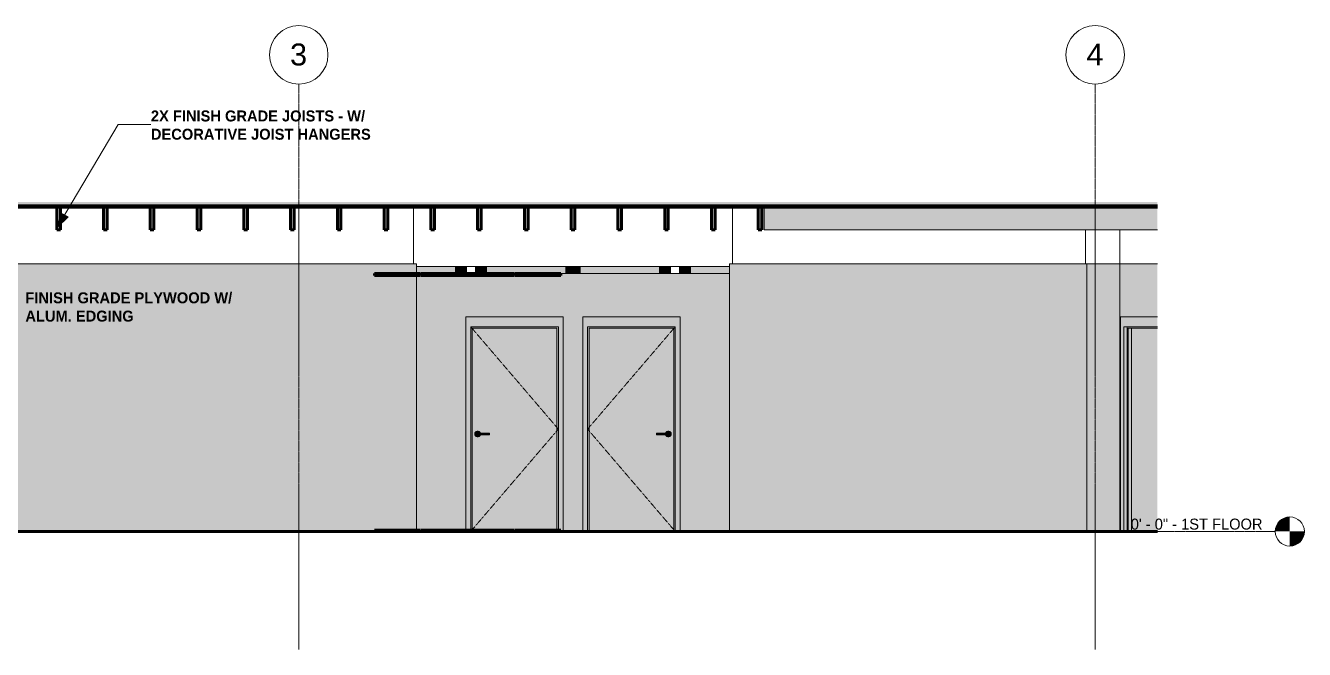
# Model space of a CAD drawing. Header units: inches. Extents: x -3547 to 1672, y -48 to 208.
# Drawn here: x -2939 to -2414, y -48 to 208 of the extents above; entities that cross this region are included whole.
import ezdxf

# ---------------------------------------------------------------- set-up
doc = ezdxf.new("R2010")
doc.units = ezdxf.units.IN
doc.header["$MEASUREMENT"] = 0
for name, pattern in [('Aligning Line 1_8_', [0.25, 0.125, -0.125]), ('Dash 1_16_', [0.125, 0.0625, -0.0625]), ('Grid Line 1_2_', [0.875, 0.5, -0.125, 0.125, -0.125])]:
    doc.linetypes.add(name, pattern=pattern)
for name, color, linetype, lineweight in [('0-1', 7, 'Continuous', 5), ('0-2', 9, 'Continuous', 5), ('0-3', 165, 'Continuous', 5), ('A-CLNG', 13, 'Continuous', 18), ('A-CLNG-2', 13, 'Continuous', 60), ('A-DOOR', 31, 'Continuous', 18), ('A-DOOR-1', 31, 'Dash 1_16_', 9), ('A-DOOR-2', 31, 'Continuous', 9), ('A-DOOR-FRAM', 31, 'Continuous', 9), ('A-DOOR-FRAM-1', 31, 'Continuous', 18), ('A-FLOR', 192, 'Continuous', 18), ('A-FLOR-2', 31, 'Continuous', 18), ('A-FLOR-3', 8, 'Continuous', 5), ('A-FLOR-4', 7, 'Continuous', 18), ('A-FLOR-5', 250, 'Continuous', 60), ('A-FLOR-6', 192, 'Continuous', 60), ('A-FLOR-LEVL', 51, 'Continuous', 9), ('A-FLOR-LEVL-1', 51, 'Grid Line 1_2_', 9), ('A-FLOR-LEVL-2', 151, 'Continuous', 9), ('A-FLOR-LEVL-3', 147, 'Continuous', 9), ('A-FLOR-MCUT-1', 7, 'Continuous', 18), ('A-FLOR-PATT-1', 253, 'Continuous', 9), ('A-WALL-1', 10, 'Continuous', 5), ('A-WALL-2', 50, 'Continuous', 18), ('A-WALL-3', 7, 'Continuous', 18), ('A-WALL-PATT-1', 55, 'Continuous', 9), ('G-ANNO-SYMB', 111, 'Aligning Line 1_8_', 9), ('G-ANNO-SYMB-1', 147, 'Aligning Line 1_8_', 9), ('G-ANNO-TEXT', 231, 'Continuous', 9), ('I-WALL', 2, 'Continuous', 18), ('I-WALL-1', 2, 'Continuous', 5), ('S-BEAM', 12, 'Continuous', 9), ('S-BEAM-1', 12, 'Continuous', 60), ('S-GRID-1', 1, 'Grid Line 1_2_', 9), ('S-GRID-IDEN', 1, 'Continuous', 9), ('S-GRID-IDEN-1', 147, 'Continuous', 9)]:
    doc.layers.add(name, color=color, linetype=linetype, lineweight=lineweight)
doc.styles.add('Arial', font='arial.ttf', dxfattribs={"height": 9})
doc.styles.add('Century Gothic', font='ufonts.com_century-gothic.ttf', dxfattribs={"height": 4.5})
doc.styles.add('Century Gothic_B', font='GOTHICB.TTF', dxfattribs={"height": 4.5})

# ---------------------------------------------------------------- blocks, each defined once
blk = doc.blocks.new('Level - Level Head - Circle-V12-Elevation 7 - c')
at = {"layer": 'A-FLOR-LEVL'}
h = blk.add_hatch(color=256, dxfattribs=at)
edge = h.paths.add_edge_path(flags=0)
edge.add_line((-2420.4, 0), (-2426.4, 0))
edge.add_arc((-2420.4, 0), 6, 90, 180, ccw=False)
edge.add_line((-2420.4, 6), (-2420.4, 0))
h = blk.add_hatch(color=256, dxfattribs=at)
edge = h.paths.add_edge_path(flags=0)
edge.add_line((-2420.4, -6), (-2420.4, 0))
edge.add_line((-2420.4, 0), (-2414.4, 0))
edge.add_arc((-2420.4, 0), 6, 270, 360, ccw=False)
at = {"layer": 'A-FLOR-LEVL-2'}
blk.add_circle((-2420.4, 0), 6, dxfattribs=at)
blk = doc.blocks.new('CTR - 2nd Phase_rvt-1-Elevation 7 - c')
at = {"layer": 'A-FLOR-LEVL-1'}
blk.add_line((-3547.3, 0), (-2426.4, 0), dxfattribs=at)
at = {"layer": '0-2'}
blk.add_blockref('Level - Level Head - Circle-V12-Elevation 7 - c', (0, 0), dxfattribs=at)
at = {"layer": 'A-FLOR-LEVL', "insert": (-2485.7, 5.28), "char_height": 4.5, "width": 64.9935, "attachment_point": 1, "style": 'Century Gothic'}
blk.add_mtext('0\' - 0" - 1ST FLOOR', dxfattribs=at)
blk = doc.blocks.new('Level - Level Head - Circle-V13-Elevation 7 - c')
at = {"layer": 'A-FLOR-LEVL'}
h = blk.add_hatch(color=256, dxfattribs=at)
edge = h.paths.add_edge_path(flags=0)
edge.add_line((-2420.4, 0), (-2426.4, 0))
edge.add_arc((-2420.4, 0), 6, 90, 180, ccw=False)
edge.add_line((-2420.4, 6), (-2420.4, 0))
h = blk.add_hatch(color=256, dxfattribs=at)
edge = h.paths.add_edge_path(flags=0)
edge.add_line((-2420.4, -6), (-2420.4, 0))
edge.add_line((-2420.4, 0), (-2414.4, 0))
edge.add_arc((-2420.4, 0), 6, 270, 360, ccw=False)
at = {"layer": 'A-FLOR-LEVL-3'}
blk.add_circle((-2420.4, 0), 6, dxfattribs=at)
blk = doc.blocks.new('CTR - 1st Phase - Unit Layouts_rvt-1-Elevation 7 - c')
at = {"layer": 'A-WALL-1'}
for points in [[(-3483.97, 106), (-3483.97, 109.87), (-3498.94, 109.87), (-3498.92, 106), (-3490.82, 106)], [(-3254.08, 106), (-3249.33, 106), (-3249.33, 108.75), (-3254.08, 108.75)], [(-3025.92, 106), (-3024.92, 106), (-3024.92, 108.75), (-3044.02, 108.75), (-3044.02, 106), (-3042.27, 106)], [(-2763.23, 105.87), (-2758.48, 105.87), (-2758.48, 108.75), (-2763.23, 108.75)], [(-2750, 105.87), (-2750, 108.75), (-2754.75, 108.75), (-2754.75, 105.87)], [(-2679.62, 105.87), (-2679.45, 105.87), (-2679.45, 108.75), (-2711.72, 108.75), (-2711.72, 105.87), (-2683.64, 105.87)], [(-2679.45, 105.87), (-2674.7, 105.87), (-2674.7, 108.75), (-2679.45, 108.75)], [(-2666.78, 105.87), (-2666.21, 105.87), (-2666.21, 108.75), (-2670.96, 108.75), (-2670.96, 105.87)], [(-2665.6, 105.87), (-2650.52, 105.87), (-2650.52, 108.75), (-2666.21, 108.75), (-2666.21, 105.87)]]:
    blk.add_hatch(color=256, dxfattribs=at).paths.add_polyline_path(points, flags=0)
at = {"layer": 'A-WALL-2'}
for points in [[(-3254.08, 106), (-3254.08, 108.75), (-3268.52, 108.75), (-3268.52, 106), (-3254.93, 106)], [(-3242.89, 106), (-3207.32, 106), (-3207.32, 108.75), (-3249.18, 108.75), (-3249.18, 106), (-3245.12, 106)], [(-2763.85, 105.87), (-2763.23, 105.87), (-2763.23, 108.75), (-2778.92, 108.75), (-2778.92, 105.87)], [(-2717.72, 105.87), (-2717.72, 108.75), (-2750, 108.75), (-2750, 105.87), (-2730.8, 105.87)]]:
    blk.add_hatch(color=256, dxfattribs=at).paths.add_polyline_path(points, flags=0)
at = {"layer": 'A-FLOR-LEVL-1'}
blk.add_line((-3547.3, 0), (-2426.4, 0), dxfattribs=at)
at = {"layer": 'A-WALL-3'}
for p, q in [((-3483.97, 109.87), (-3498.94, 109.87)), ((-3249.33, 108.75), (-3249.33, 106)), ((-3044.02, 108.75), (-3044.02, 106)), ((-2758.48, 108.75), (-2758.48, 105.87)), ((-2754.75, 105.87), (-2754.75, 108.75)), ((-2674.7, 108.75), (-2674.7, 105.87)), ((-2670.96, 105.87), (-2670.96, 108.75))]:
    blk.add_line(p, q, dxfattribs=at)
at = {"layer": '0-3'}
blk.add_blockref('Level - Level Head - Circle-V13-Elevation 7 - c', (0, 0), dxfattribs=at)
at = {"layer": 'A-FLOR-LEVL', "insert": (-2485.7, 5.28), "char_height": 4.5, "width": 64.9935, "attachment_point": 1, "style": 'Century Gothic'}
blk.add_mtext('0\' - 0" - 1ST FLOOR', dxfattribs=at)
blk = doc.blocks.new('CTR  - Topography_rvt-1-Elevation 7 - c')
at = {"layer": 'A-FLOR-LEVL-1'}
blk.add_line((-3547.3, 0), (-2426.4, 0), dxfattribs=at)
at = {"layer": 'G-ANNO-SYMB-1'}
blk.add_line((-2474.75, 0), (-3498.94, 0), dxfattribs=at)
at = {"layer": '0-3'}
blk.add_blockref('Level - Level Head - Circle-V13-Elevation 7 - c', (0, 0), dxfattribs=at)
at = {"layer": 'A-FLOR-LEVL', "insert": (-2485.7, 5.28), "char_height": 4.5, "width": 64.9935, "attachment_point": 1, "style": 'Century Gothic'}
blk.add_mtext('0\' - 0" - 1ST FLOOR', dxfattribs=at)
blk = doc.blocks.new('Grid - Grid Head - Circle-50561-Elevation 7 - c')
at = {"layer": 'S-GRID-IDEN-1'}
for start, end in [(0, 180), (180, 360)]:
    blk.add_arc((-3481.32, 195.54), 12, start, end, dxfattribs=at)
blk = doc.blocks.new('CTR - 1st Phase - Shell_rvt-1-Elevation 7 - c')
at = {"layer": 'A-FLOR-2'}
blk.add_hatch(color=256, dxfattribs=at).paths.add_polyline_path([(-2474.75, 133), (-2474.75, 133.75), (-3498.94, 133.75), (-3498.94, 133), (-2490.13, 133)], flags=0)
at = {"layer": 'A-FLOR-3'}
blk.add_hatch(color=256, dxfattribs=at).paths.add_polyline_path([(-2538.76, 133.75), (-2474.75, 133.75), (-2474.75, 134), (-3498.94, 134), (-3498.94, 133.75), (-2602.77, 133.75)], flags=0)
at = {"layer": 'A-FLOR-PATT-1'}
h = blk.add_hatch(dxfattribs=at)
h.set_pattern_fill('FP_1', color=256, style=0, pattern_type=2)
h.set_pattern_definition([(0, (0, 0), (15.36, 3.84), [0.634, -10.886, 0.634, -10.886, -61.44]), (0, (0, 0), (15.36, 3.84), [-23.04, 0.634, -22.406, 0.634, -10.886, -26.88]), (0, (0, 0), (15.36, 3.84), [-57.6, 0.634, -7.046, 0.634, -18.566]), (120, (5.76, 1.92), (-11.0055376, 11.38215), [0.634, -10.886, 0.634, -10.886, -61.44]), (120, (5.76, 1.92), (-11.0055376, 11.38215), [-23.04, 0.634, -22.406, 0.634, -10.886, -26.88]), (120, (5.76, 1.92), (-11.0055376, 11.38215), [-57.6, 0.634, -7.046, 0.634, -18.566]), (240, (7.68, 9.6), (-4.3544624, -15.22215), [0.634, -10.886, 0.634, -10.886, -61.44]), (240, (7.68, 9.6), (-4.3544624, -15.22215), [-23.04, 0.634, -22.406, 0.634, -10.886, -26.88]), (240, (7.68, 9.6), (-4.3544624, -15.22215), [-57.6, 0.634, -7.046, 0.634, -18.566])])
h.paths.add_polyline_path([(-2538.76, 134), (-2474.75, 134), (-2474.75, 135.2), (-3498.94, 135.2), (-3498.94, 134), (-2602.77, 134)], flags=0)
at = {"layer": 'A-FLOR-4'}
for p, q in [((-2780.17, 133), (-2780.17, 109.88)), ((-2649.27, 133), (-2649.27, 109.88)), ((-2504.22, 123.75), (-2504.22, 109.88)), ((-2490.13, 123.75), (-2490.13, 109.88)), ((-2650.52, 108.75), (-2778.92, 108.75))]:
    blk.add_line(p, q, dxfattribs=at)
at = {"layer": 'A-FLOR-5'}
for p, q in [((-3498.94, 133), (-2474.75, 133)), ((-2474.75, 0), (-3498.94, 0))]:
    blk.add_line(p, q, dxfattribs=at)
at = {"layer": 'A-FLOR-LEVL-1'}
blk.add_line((-3547.3, 0), (-2426.4, 0), dxfattribs=at)
at = {"layer": 'A-FLOR-MCUT-1'}
for p, q in [((-2474.75, 134), (-3498.94, 134)), ((-2474.75, 133.75), (-3498.94, 133.75))]:
    blk.add_line(p, q, dxfattribs=at)
at = {"layer": 'G-ANNO-SYMB-1'}
blk.add_line((-2474.75, 0), (-3498.94, 0), dxfattribs=at)
at = {"layer": 'S-GRID-1'}
for p, q in [((-2827.32, -48.37), (-2827.32, 183.54)), ((-2500.32, -48.37), (-2500.32, 183.54))]:
    blk.add_line(p, q, dxfattribs=at)
at = {"layer": '0-3'}
for name, p in [('Grid - Grid Head - Circle-50561-Elevation 7 - c', (654, 0)), ('Grid - Grid Head - Circle-50561-Elevation 7 - c', (981, 0)), ('Level - Level Head - Circle-V13-Elevation 7 - c', (0, 0))]:
    blk.add_blockref(name, p, dxfattribs=at)
at = {"layer": 'A-FLOR-LEVL', "insert": (-2485.7, 5.28), "char_height": 4.5, "width": 64.9935, "attachment_point": 1, "style": 'Century Gothic'}
blk.add_mtext('0\' - 0" - 1ST FLOOR', dxfattribs=at)
at = {"layer": 'S-GRID-IDEN', "char_height": 9, "width": 8.484, "attachment_point": 1, "style": 'Arial'}
for s, insert in [('3', (-2830.89, 200.19)), ('4', (-2503.89, 200.19))]:
    blk.add_mtext(s, dxfattribs=dict(at, insert=insert))
blk = doc.blocks.new('CTR - 1st Phase -Stairs _ Elevators_rvt-1-Elevation 7 - c')
at = {"layer": 'A-WALL-PATT-1'}
h = blk.add_hatch(dxfattribs=at)
h.set_pattern_fill('FP_2', color=256, style=0, pattern_type=2)
h.set_pattern_definition([(0, (-3208.374, 0), (0, 8), []), (90, (-3208.374, 0), (-8, 8), [8, -8])])
h.paths.add_polyline_path([(-3455.68, 118.66), (-3455.33, 118.73), (-3455.45, 118.69), (-3455.64, 118.66)], flags=0)
h.paths.add_polyline_path([(-3459.92, 118.66), (-3459.57, 118.73), (-3459.69, 118.69), (-3459.88, 118.66)], flags=0)
h.paths.add_polyline_path([(-3463.92, 118.66), (-3463.57, 118.73), (-3463.69, 118.69)], flags=0)
h.paths.add_polyline_path([(-3479.22, 109.88), (-3408.92, 109.88), (-3408.92, 118.81), (-3453.23, 118.81), (-3453.23, 118.66), (-3455.76, 118.66), (-3456.11, 118.7), (-3456.4, 118.81), (-3457.47, 118.81), (-3457.47, 118.66), (-3460, 118.66), (-3460.35, 118.7), (-3460.64, 118.81), (-3461.47, 118.81), (-3461.47, 118.66), (-3464, 118.66), (-3464.35, 118.7), (-3464.69, 118.85), (-3464.95, 119.05), (-3465.16, 119.33), (-3465.3, 119.69), (-3465.34, 120), (-3465.27, 120.41), (-3465.15, 120.69), (-3464.93, 120.96), (-3464.62, 121.19), (-3464.29, 121.31), (-3463.92, 121.34), (-3461.47, 121.34), (-3461.47, 121.19), (-3460.62, 121.19), (-3460.29, 121.31), (-3459.92, 121.34), (-3457.47, 121.34), (-3457.47, 121.19), (-3456.37, 121.19), (-3456.04, 121.31), (-3455.68, 121.34), (-3453.23, 121.34), (-3453.23, 121.19), (-3408.92, 121.19), (-3408.92, 122), (-3479.22, 122), (-3479.22, 110.03)], flags=0)
at = {"layer": 'A-FLOR-LEVL-1'}
blk.add_line((-3547.3, 0), (-2426.4, 0), dxfattribs=at)
at = {"layer": 'A-WALL-3'}
blk.add_line((-3408.92, 122), (-3479.22, 122), dxfattribs=at)
at = {"layer": '0-3'}
blk.add_blockref('Level - Level Head - Circle-V13-Elevation 7 - c', (0, 0), dxfattribs=at)
at = {"layer": 'A-FLOR-LEVL', "insert": (-2485.7, 5.28), "char_height": 4.5, "width": 64.9935, "attachment_point": 1, "style": 'Century Gothic'}
blk.add_mtext('0\' - 0" - 1ST FLOOR', dxfattribs=at)
blk = doc.blocks.new('HOLLOW METAL - UNIT DOOR-1758958-Elevation 7 - c')
at = {"layer": 'A-DOOR'}
blk.add_hatch(color=256, dxfattribs=at).paths.add_polyline_path([(-2474.75, 0), (-2474.77, 83.38), (-2485.4, 83.38), (-2485.4, 0)], flags=0)
at = {"layer": 'A-DOOR-FRAM-1'}
for points in [[(-2489.95, 0), (-2488.53, 0), (-2488.53, 84), (-2474.75, 84), (-2474.75, 88), (-2489.95, 88), (-2489.95, 0.23)], [(-2488.53, 0), (-2487.16, 0), (-2487.16, 84), (-2488.53, 84), (-2488.53, 0.21)], [(-2487.16, 0), (-2486.72, 0), (-2486.72, 83.38), (-2474.75, 83.38), (-2474.75, 84), (-2487.16, 84), (-2487.16, 0.2)], [(-2485.4, 0), (-2485.4, 83.38), (-2486.72, 83.38), (-2486.72, 0), (-2485.71, 0)]]:
    blk.add_hatch(color=256, dxfattribs=at).paths.add_polyline_path(points, flags=0)
at = {"layer": 'A-DOOR-FRAM'}
for p, q in [((-2489.95, 0), (-2489.95, 88)), ((-2474.75, 88), (-2489.95, 88)), ((-2488.53, 0), (-2488.53, 84)), ((-2488.53, 84), (-2474.75, 84)), ((-2487.16, 0), (-2487.16, 84)), ((-2486.72, 0), (-2486.72, 83.38)), ((-2486.72, 83.38), (-2474.75, 83.38)), ((-2485.4, 0), (-2485.4, 83.38))]:
    blk.add_line(p, q, dxfattribs=at)
blk = doc.blocks.new('Dimension Lumber - 2x10-2055078-Elevation 7 - c')
at = {"layer": 'S-BEAM'}
blk.add_hatch(color=256, dxfattribs=at).paths.add_polyline_path([(-3021.16, 123.75), (-3021.16, 133), (-3022.66, 133), (-3022.66, 123.75)], flags=0)
at = {"layer": 'S-BEAM-1'}
for p, q in [((-3021.16, 133), (-3022.66, 133)), ((-3022.66, 133), (-3022.66, 123.75)), ((-3021.16, 123.75), (-3021.16, 133)), ((-3022.66, 123.75), (-3021.16, 123.75))]:
    blk.add_line(p, q, dxfattribs=at)
blk = doc.blocks.new('Dimension Lumber - 2x10-V1-Elevation 7 - c')
at = {"layer": 'S-BEAM'}
blk.add_hatch(color=256, dxfattribs=at).paths.add_polyline_path([(-3195.45, 123.75), (-3193.95, 123.75), (-3193.95, 133), (-3195.45, 133), (-3195.45, 126.75)], flags=0)
at = {"layer": 'S-BEAM-1'}
for p, q in [((-3193.95, 133), (-3195.45, 133)), ((-3195.45, 133), (-3195.45, 123.75)), ((-3193.95, 123.75), (-3193.95, 133)), ((-3195.45, 123.75), (-3193.95, 123.75))]:
    blk.add_line(p, q, dxfattribs=at)
blk = doc.blocks.new('Dimension Lumber - 2x10-2055079-Elevation 7 - c')
at = {"layer": 'S-BEAM'}
blk.add_hatch(color=256, dxfattribs=at).paths.add_polyline_path([(-3078.76, 123.75), (-3078.76, 133), (-3080.26, 133), (-3080.26, 123.75)], flags=0)
at = {"layer": 'S-BEAM-1'}
for p, q in [((-3078.76, 133), (-3080.26, 133)), ((-3080.26, 133), (-3080.26, 123.75)), ((-3078.76, 123.75), (-3078.76, 133)), ((-3080.26, 123.75), (-3078.76, 123.75))]:
    blk.add_line(p, q, dxfattribs=at)
blk = doc.blocks.new('Dimension Lumber - 2x10-2055077-Elevation 7 - c')
at = {"layer": 'S-BEAM'}
blk.add_hatch(color=256, dxfattribs=at).paths.add_polyline_path([(-3253.05, 123.75), (-3251.55, 123.75), (-3251.55, 133), (-3253.05, 133), (-3253.05, 126.75)], flags=0)
at = {"layer": 'S-BEAM-1'}
for p, q in [((-3251.55, 133), (-3253.05, 133)), ((-3253.05, 133), (-3253.05, 123.75)), ((-3251.55, 123.75), (-3251.55, 133)), ((-3253.05, 123.75), (-3251.55, 123.75))]:
    blk.add_line(p, q, dxfattribs=at)
blk = doc.blocks.new('Dimension Lumber - 2x10-2055076-Elevation 7 - c')
at = {"layer": 'S-BEAM'}
blk.add_hatch(color=256, dxfattribs=at).paths.add_polyline_path([(-3387.44, 123.75), (-3385.94, 123.75), (-3385.94, 133), (-3387.44, 133), (-3387.44, 126.75)], flags=0)
at = {"layer": 'S-BEAM-1'}
for p, q in [((-3385.94, 133), (-3387.44, 133)), ((-3387.44, 133), (-3387.44, 123.75)), ((-3385.94, 123.75), (-3385.94, 133)), ((-3387.44, 123.75), (-3385.94, 123.75))]:
    blk.add_line(p, q, dxfattribs=at)
blk = doc.blocks.new('Dimension Lumber - 2x10-2069433-Elevation 7 - c')
at = {"layer": 'S-BEAM'}
blk.add_hatch(color=256, dxfattribs=at).paths.add_polyline_path([(-2504.22, 123.75), (-2474.75, 123.75), (-2474.75, 133), (-2636.17, 133), (-2636.17, 123.75), (-2512.19, 123.75)], flags=0)
for p, q in [((-2636.17, 123.75), (-2636.17, 133)), ((-2474.75, 123.75), (-2636.17, 123.75))]:
    blk.add_line(p, q, dxfattribs=at)
blk = doc.blocks.new('HOLLOW METAL - UNIT DOOR-V2-Elevation 7 - c')
at = {"layer": 'A-DOOR'}
h = blk.add_hatch(color=256, dxfattribs=at)
h.paths.add_polyline_path([(-2708.1, 0), (-2673.35, 0), (-2673.35, 83.38), (-2708.1, 83.38), (-2708.1, 0.4)], flags=0)
h.paths.add_polyline_path([(-2675.58, 38.82), (-2675.88, 38.86), (-2676.17, 38.98), (-2676.41, 39.16), (-2676.6, 39.41), (-2676.68, 39.61), (-2680.4, 39.62), (-2680.4, 40.39), (-2676.68, 40.39), (-2676.6, 40.59), (-2676.41, 40.84), (-2676.17, 41.02), (-2675.88, 41.14), (-2675.58, 41.18), (-2675.27, 41.14), (-2674.99, 41.02), (-2674.74, 40.84), (-2674.56, 40.59), (-2674.44, 40.31), (-2674.4, 40), (-2674.44, 39.69), (-2674.56, 39.41), (-2674.79, 39.13), (-2674.99, 38.98), (-2675.27, 38.86)], flags=0)
for points in [[(-2680.4, 40), (-2676.27, 40), (-2676.27, 40.39), (-2680.4, 40.38), (-2680.4, 40.1)], [(-2676.75, 39.61), (-2676.27, 39.62), (-2676.27, 40), (-2680.4, 40), (-2680.4, 39.61), (-2676.76, 39.61)], [(-2675.6, 40), (-2675.28, 40), (-2675.33, 40.18), (-2675.38, 40.25), (-2675.46, 40.33), (-2675.52, 40.36), (-2675.59, 40.38), (-2675.77, 40.38), (-2675.9, 40.38), (-2676.27, 40.38), (-2676.27, 40), (-2675.69, 40)]]:
    blk.add_hatch(color=256, dxfattribs=at).paths.add_polyline_path(points, flags=0)
h = blk.add_hatch(color=256, dxfattribs=at)
h.paths.add_polyline_path([(-2675.4, 40.28), (-2675.31, 40.12), (-2675.29, 40.02), (-2675.29, 39.98), (-2675.31, 39.87), (-2675.38, 39.75), (-2675.39, 39.76), (-2675.34, 40.02), (-2675.4, 40.27)], flags=0)
h.paths.add_polyline_path([(-2675.58, 38.82), (-2675.27, 38.86), (-2674.99, 38.98), (-2674.74, 39.16), (-2674.56, 39.41), (-2674.44, 39.69), (-2674.4, 40), (-2674.44, 40.31), (-2674.56, 40.59), (-2674.79, 40.87), (-2674.99, 41.02), (-2675.27, 41.14), (-2675.58, 41.18), (-2675.88, 41.14), (-2676.17, 41.02), (-2676.41, 40.84), (-2676.6, 40.59), (-2676.67, 40.39), (-2675.66, 40.38), (-2675.68, 40.39), (-2675.52, 40.36), (-2675.42, 40.29), (-2675.4, 40.25), (-2675.34, 39.97), (-2675.43, 39.7), (-2675.52, 39.64), (-2675.62, 39.61), (-2675.78, 39.61), (-2675.85, 39.62), (-2676.68, 39.61), (-2676.6, 39.41), (-2676.41, 39.16), (-2676.17, 38.98), (-2675.88, 38.86)], flags=0)
h = blk.add_hatch(color=256, dxfattribs=at)
h.paths.add_polyline_path([(-2675.4, 39.72), (-2675.31, 39.87), (-2675.29, 39.98), (-2675.3, 40), (-2675.33, 40), (-2675.39, 39.75)], flags=0)
h.paths.add_polyline_path([(-2676.27, 39.61), (-2676.23, 39.62), (-2675.57, 39.62), (-2675.43, 39.7), (-2675.4, 39.75), (-2675.33, 40), (-2676.27, 40), (-2676.27, 39.62)], flags=0)
at = {"layer": 'A-DOOR-FRAM-1'}
for points in [[(-2670.72, 0), (-2670.72, 88), (-2710.72, 88), (-2710.72, 0), (-2708.72, 0), (-2708.72, 84), (-2672.72, 84), (-2672.72, 0), (-2670.96, 0)], [(-2708.1, 0), (-2708.1, 83.38), (-2673.35, 83.38), (-2673.35, 0), (-2672.72, 0), (-2672.72, 84), (-2708.72, 84), (-2708.72, 0)]]:
    blk.add_hatch(color=256, dxfattribs=at).paths.add_polyline_path(points, flags=0)
at = {"layer": 'A-DOOR-1'}
for p, q in [((-2672.72, 84), (-2708.72, 42)), ((-2708.72, 42), (-2672.72, 0))]:
    blk.add_line(p, q, dxfattribs=at)
at = {"layer": 'A-DOOR-2'}
for p, q in [((-2676.27, 40.39), (-2680.4, 40.39)), ((-2680.4, 40), (-2680.4, 40.39)), ((-2680.4, 39.61), (-2680.4, 40)), ((-2680.4, 39.61), (-2676.27, 39.61))]:
    blk.add_line(p, q, dxfattribs=at)
at = {"layer": 'A-DOOR-2', "flags": 128}
for points in [[(-2675.68, 40.39), (-2675.83, 40.39), (-2676.22, 40.39), (-2676.27, 40.39)], [(-2676.27, 39.61), (-2675.87, 39.61), (-2675.68, 39.61), (-2675.68, 39.61)]]:
    blk.add_lwpolyline(points, dxfattribs=at)
at = {"layer": 'A-DOOR-2'}
for start, end in [(360, 160.3657), (199.5633, 360)]:
    blk.add_arc((-2675.58, 40), 1.18, start, end, dxfattribs=at)
at = {"layer": 'A-DOOR-FRAM'}
for p, q in [((-2710.72, 0), (-2710.72, 88)), ((-2670.72, 88), (-2710.72, 88)), ((-2670.72, 0), (-2670.72, 88)), ((-2708.72, 0), (-2708.72, 84)), ((-2708.72, 84), (-2672.72, 84)), ((-2708.1, 0), (-2708.1, 83.38)), ((-2708.1, 83.38), (-2673.35, 83.38)), ((-2673.35, 83.38), (-2673.35, 0)), ((-2672.72, 84), (-2672.72, 0))]:
    blk.add_line(p, q, dxfattribs=at)
blk = doc.blocks.new('HOLLOW METAL - UNIT DOOR-V3-Elevation 7 - c')
at = {"layer": 'A-DOOR'}
h = blk.add_hatch(color=256, dxfattribs=at)
h.paths.add_polyline_path([(-2738.88, 0), (-2738.63, 0), (-2738.63, 0.5), (-2721.35, 0.5), (-2721.35, 83.38), (-2756.1, 83.38), (-2756.1, 0.5), (-2738.88, 0.5)], flags=0)
h.paths.add_polyline_path([(-2753.87, 38.82), (-2754.17, 38.86), (-2754.46, 38.98), (-2754.7, 39.16), (-2754.89, 39.41), (-2755.01, 39.69), (-2755.05, 40), (-2755.01, 40.31), (-2754.89, 40.59), (-2754.7, 40.84), (-2754.46, 41.02), (-2754.17, 41.14), (-2753.87, 41.18), (-2753.56, 41.14), (-2753.28, 41.02), (-2753.03, 40.84), (-2752.85, 40.59), (-2752.76, 40.39), (-2749.05, 40.38), (-2749.05, 39.61), (-2752.76, 39.61), (-2752.85, 39.41), (-2753.03, 39.16), (-2753.28, 38.98), (-2753.56, 38.86)], flags=0)
h = blk.add_hatch(color=256, dxfattribs=at)
h.paths.add_polyline_path([(-2754.05, 39.72), (-2754.14, 39.87), (-2754.15, 39.9), (-2754.16, 40), (-2754.14, 40.13), (-2754.07, 40.25), (-2754.06, 40.25), (-2754.11, 39.99), (-2754.06, 39.75)], flags=0)
h.paths.add_polyline_path([(-2753.87, 38.82), (-2753.56, 38.86), (-2753.28, 38.98), (-2753.03, 39.16), (-2752.85, 39.41), (-2752.76, 39.61), (-2753.88, 39.62), (-2754.02, 39.7), (-2754.05, 39.75), (-2754.11, 40.01), (-2754.03, 40.29), (-2753.93, 40.36), (-2753.86, 40.38), (-2753.68, 40.38), (-2753.58, 40.38), (-2752.76, 40.39), (-2752.85, 40.59), (-2753.03, 40.84), (-2753.28, 41.02), (-2753.56, 41.14), (-2753.87, 41.18), (-2754.17, 41.14), (-2754.46, 41.02), (-2754.7, 40.84), (-2754.89, 40.59), (-2755.01, 40.31), (-2755.05, 40), (-2755.01, 39.69), (-2754.89, 39.41), (-2754.7, 39.16), (-2754.46, 38.98), (-2754.17, 38.86)], flags=0)
for points in [[(-2753.77, 39.61), (-2753.55, 39.62), (-2753.18, 39.62), (-2753.18, 40), (-2754.16, 40), (-2754.14, 39.87), (-2754.07, 39.75), (-2754.02, 39.7), (-2753.93, 39.64), (-2753.83, 39.61)], [(-2749.05, 40), (-2749.05, 40.39), (-2753.18, 40.38), (-2753.18, 40), (-2750.8, 40)], [(-2752.7, 39.61), (-2749.05, 39.62), (-2749.05, 40), (-2753.18, 40), (-2753.18, 39.61), (-2752.76, 39.61)]]:
    blk.add_hatch(color=256, dxfattribs=at).paths.add_polyline_path(points, flags=0)
h = blk.add_hatch(color=256, dxfattribs=at)
h.paths.add_polyline_path([(-2754.05, 40.28), (-2754.14, 40.12), (-2754.15, 40.1), (-2754.15, 40), (-2754.11, 40), (-2754.05, 40.27)], flags=0)
h.paths.add_polyline_path([(-2753.27, 40), (-2753.18, 40), (-2753.18, 40.39), (-2753.21, 40.38), (-2753.79, 40.38), (-2753.77, 40.39), (-2753.93, 40.36), (-2754.03, 40.29), (-2754.05, 40.25), (-2754.11, 40), (-2753.37, 40)], flags=0)
at = {"layer": 'A-DOOR-FRAM-1'}
for points in [[(-2719.68, 0), (-2718.72, 0), (-2718.72, 88), (-2758.72, 88), (-2758.71, 0.5), (-2756.72, 0.5), (-2756.72, 84), (-2720.72, 84), (-2720.72, 0.5), (-2719.68, 0.48)], [(-2756.72, 0.5), (-2756.1, 0.5), (-2756.1, 83.38), (-2721.35, 83.38), (-2721.35, 0.5), (-2720.72, 0.5), (-2720.72, 84), (-2756.72, 84), (-2756.72, 0.5)]]:
    blk.add_hatch(color=256, dxfattribs=at).paths.add_polyline_path(points, flags=0)
at = {"layer": 'A-DOOR-1'}
for p, q in [((-2756.72, 84), (-2720.72, 42)), ((-2720.72, 42), (-2756.3, 0.5))]:
    blk.add_line(p, q, dxfattribs=at)
at = {"layer": 'A-DOOR-2'}
for p, q in [((-2749.05, 40.39), (-2753.18, 40.39)), ((-2753.18, 39.61), (-2749.05, 39.61)), ((-2749.05, 40.39), (-2749.05, 40)), ((-2749.05, 40), (-2749.05, 39.61))]:
    blk.add_line(p, q, dxfattribs=at)
at = {"layer": 'A-DOOR-2', "flags": 128}
for points in [[(-2753.18, 40.39), (-2753.58, 40.39), (-2753.77, 40.39), (-2753.77, 40.39)], [(-2753.77, 39.61), (-2753.62, 39.61), (-2753.23, 39.61), (-2753.18, 39.61)]]:
    blk.add_lwpolyline(points, dxfattribs=at)
at = {"layer": 'A-DOOR-2'}
for start, end in [(19.6343, 180), (180, 340.4367)]:
    blk.add_arc((-2753.87, 40), 1.18, start, end, dxfattribs=at)
at = {"layer": 'A-DOOR-FRAM'}
for p, q in [((-2718.72, 88), (-2758.72, 88)), ((-2758.72, 88), (-2758.72, 0.5)), ((-2718.72, 88), (-2718.72, 0)), ((-2756.72, 84), (-2720.72, 84)), ((-2756.72, 0.5), (-2756.72, 84)), ((-2756.1, 83.38), (-2721.35, 83.38)), ((-2756.1, 0.5), (-2756.1, 83.38)), ((-2721.35, 83.38), (-2721.35, 0.5)), ((-2720.72, 84), (-2720.72, 0.5))]:
    blk.add_line(p, q, dxfattribs=at)
blk = doc.blocks.new('Level - Level Head - Circle-50818-Elevation 7 - c')
at = {"layer": 'A-FLOR-LEVL'}
h = blk.add_hatch(color=256, dxfattribs=at)
edge = h.paths.add_edge_path(flags=0)
edge.add_line((-2420.4, 0), (-2426.4, 0))
edge.add_arc((-2420.4, 0), 6, 90, 180, ccw=False)
edge.add_line((-2420.4, 6), (-2420.4, 0))
h = blk.add_hatch(color=256, dxfattribs=at)
edge = h.paths.add_edge_path(flags=0)
edge.add_line((-2420.4, -6), (-2420.4, 0))
edge.add_line((-2420.4, 0), (-2414.4, 0))
edge.add_arc((-2420.4, 0), 6, 270, 360, ccw=False)
blk.add_circle((-2420.4, 0), 6, dxfattribs=at)

msp = doc.modelspace()

# ---------------------------------------------------------------- hatches: boundary and pattern name
at = {"layer": 'A-CLNG'}
h = msp.add_hatch(color=256, dxfattribs=at)
h.paths.add_polyline_path([(-2796.23, 105.07), (-2777.28, 105.07), (-2777.28, 105.82), (-2796.23, 105.82)], flags=0)
h.paths.add_polyline_path([(-2719.68, 105.07), (-2719.68, 105.82), (-2738.63, 105.82), (-2738.63, 105.07), (-2730.8, 105.07)], flags=0)
h.paths.add_polyline_path([(-2738.88, 105.07), (-2738.88, 105.82), (-2777.03, 105.82), (-2777.03, 105.07), (-2758.72, 105.07)], flags=0)
at = {"layer": 'A-FLOR'}
h = msp.add_hatch(color=256, dxfattribs=at)
h.paths.add_polyline_path([(-2720.72, 0), (-2719.68, 0), (-2719.68, 0.5), (-2738.63, 0.5), (-2738.63, 0), (-2721.35, 0)], flags=0)
h.paths.add_polyline_path([(-2756.1, 0), (-2738.88, 0), (-2738.88, 0.5), (-2777.03, 0.5), (-2777.03, 0), (-2756.72, 0)], flags=0)
h.paths.add_polyline_path([(-2783.6, 0), (-2777.28, 0), (-2777.28, 0.5), (-2796.23, 0.5), (-2796.23, 0), (-2794.81, 0)], flags=0)
at = {"layer": 'G-ANNO-TEXT'}
msp.add_hatch(color=256, dxfattribs=at).paths.add_polyline_path([(-2926.48, 124.67), (-2922.04, 129.02), (-2924.81, 130.65)], flags=0)
at = {"layer": 'I-WALL'}
h = msp.add_hatch(color=256, dxfattribs=at)
h.paths.add_polyline_path([(-2666.78, 0), (-2650.52, 0), (-2650.52, 105.87), (-2778.92, 105.87), (-2778.92, 105.82), (-2777.28, 105.82), (-2777.28, 105.07), (-2778.92, 105.07), (-2778.92, 0.5), (-2777.28, 0.5), (-2777.28, 0), (-2777.03, 0), (-2777.03, 0.5), (-2758.72, 0.5), (-2758.72, 88), (-2718.72, 88), (-2718.72, 0), (-2710.72, 0), (-2710.72, 88), (-2670.72, 88), (-2670.72, 0)], flags=0)
h.paths.add_polyline_path([(-2719.68, 105.07), (-2738.63, 105.07), (-2738.63, 105.82), (-2719.68, 105.82)], flags=0)
h.paths.add_polyline_path([(-2738.88, 105.07), (-2777.03, 105.07), (-2777.03, 105.82), (-2738.88, 105.82)], flags=0)
for points in [[(-2490.13, 0), (-2490.13, 109.87), (-2503.7, 109.87), (-2503.7, 0), (-2499.53, 0)], [(-2490.13, 0), (-2489.95, 0), (-2489.95, 88), (-2474.75, 88), (-2474.75, 109.87), (-2490.13, 109.87), (-2490.13, 0.23)]]:
    msp.add_hatch(color=256, dxfattribs=at).paths.add_polyline_path(points, flags=0)
at = {"layer": 'I-WALL-1'}
for points in [[(-3007.91, 0), (-2919.32, 0), (-2919.32, 109.87), (-3024.92, 109.87), (-3024.92, 105.87), (-3007.91, 105.87), (-3007.91, 67.59)], [(-2913.32, 0), (-2913.32, 109.87), (-2919.32, 109.87), (-2919.32, 0), (-2913.43, 0)], [(-2913.32, 0), (-2796.23, 0), (-2796.23, 0.5), (-2778.92, 0.5), (-2778.92, 105.07), (-2796.23, 105.07), (-2796.23, 105.82), (-2778.92, 105.82), (-2778.92, 109.87), (-2913.32, 109.87), (-2913.32, 67.59)], [(-2711.72, 105.87), (-2711.72, 108.75), (-2717.72, 108.75), (-2717.72, 105.87), (-2715.49, 105.87)], [(-2512.19, 0), (-2512.19, 109.87), (-2650.52, 109.87), (-2650.52, 0), (-2602.77, 0)], [(-2512.19, 0), (-2503.7, 0), (-2503.7, 109.87), (-2512.19, 109.87), (-2512.19, 0.12)]]:
    msp.add_hatch(color=256, dxfattribs=at).paths.add_polyline_path(points, flags=0)

# ---------------------------------------------------------------- linework, layer by layer
at = {"layer": 'A-CLNG-2'}
for p, q in [((-2777.28, 105.82), (-2796.23, 105.82)), ((-2796.23, 105.82), (-2796.23, 105.07)), ((-2796.23, 105.07), (-2777.28, 105.07)), ((-2777.28, 105.07), (-2777.28, 105.82)), ((-2738.88, 105.82), (-2777.03, 105.82)), ((-2777.03, 105.82), (-2777.03, 105.07)), ((-2777.03, 105.07), (-2738.88, 105.07)), ((-2738.88, 105.07), (-2738.88, 105.82)), ((-2719.68, 105.82), (-2738.63, 105.82)), ((-2738.63, 105.82), (-2738.63, 105.07)), ((-2738.63, 105.07), (-2719.68, 105.07)), ((-2719.68, 105.07), (-2719.68, 105.82))]:
    msp.add_line(p, q, dxfattribs=at)
at = {"layer": 'A-FLOR-6'}
for p, q in [((-2777.28, 0.5), (-2796.23, 0.5)), ((-2796.23, 0.5), (-2796.23, -0.02)), ((-2777.28, -0.02), (-2777.28, 0.5)), ((-2738.88, 0.5), (-2777.03, 0.5)), ((-2777.03, 0.5), (-2777.03, -0.02)), ((-2738.88, -0.02), (-2738.88, 0.5)), ((-2719.68, 0.5), (-2738.63, 0.5)), ((-2738.63, 0.5), (-2738.63, -0.02)), ((-2719.68, -0.02), (-2719.68, 0.5))]:
    msp.add_line(p, q, dxfattribs=at)
at = {"layer": 'A-FLOR-LEVL-1'}
msp.add_line((-3547.3, 0), (-2426.4, 0), dxfattribs=at)
at = {"layer": 'G-ANNO-SYMB'}
msp.add_line((-2474.75, 0), (-3498.94, 0), dxfattribs=at)
at = {"layer": 'G-ANNO-TEXT'}
for p, q in [((-2926.48, 124.67), (-2901.48, 166.97)), ((-2901.48, 166.97), (-2888.02, 166.97)), ((-2924.81, 130.65), (-2926.48, 124.67)), ((-2926.48, 124.67), (-2922.04, 129.02)), ((-2922.04, 129.02), (-2924.81, 130.65))]:
    msp.add_line(p, q, dxfattribs=at)
at = {"layer": 'I-WALL'}
for p, q in [((-2778.92, 109.87), (-3024.92, 109.87)), ((-2778.92, 105.82), (-2778.92, 109.87)), ((-2650.52, 105.87), (-2778.92, 105.87)), ((-2778.92, 0.5), (-2778.92, 105.07)), ((-2717.72, 105.87), (-2717.72, 108.75)), ((-2711.72, 108.75), (-2711.72, 105.87)), ((-2474.75, 109.87), (-2650.52, 109.87)), ((-2650.52, 109.87), (-2650.52, 0)), ((-2503.7, 109.87), (-2503.7, 0)), ((-2490.13, 109.87), (-2490.13, 0))]:
    msp.add_line(p, q, dxfattribs=at)

# ---------------------------------------------------------------- block references
at = {"layer": '0-1'}
for name in ['CTR - 1st Phase - Shell_rvt-1-Elevation 7 - c', 'CTR - 1st Phase -Stairs _ Elevators_rvt-1-Elevation 7 - c', 'CTR - 1st Phase - Unit Layouts_rvt-1-Elevation 7 - c', 'CTR - 2nd Phase_rvt-1-Elevation 7 - c', 'CTR  - Topography_rvt-1-Elevation 7 - c']:
    msp.add_blockref(name, (0, 0), dxfattribs=at)
at = {"layer": 'A-DOOR'}
for name in ['HOLLOW METAL - UNIT DOOR-V3-Elevation 7 - c', 'HOLLOW METAL - UNIT DOOR-V2-Elevation 7 - c', 'HOLLOW METAL - UNIT DOOR-1758958-Elevation 7 - c']:
    msp.add_blockref(name, (0, 0), dxfattribs=at)
at = {"layer": 'A-FLOR-LEVL'}
msp.add_blockref('Level - Level Head - Circle-50818-Elevation 7 - c', (0, 0), dxfattribs=at)
at = {"layer": 'S-BEAM'}
for name, p in [('Dimension Lumber - 2x10-2055078-Elevation 7 - c', (96, 0)), ('Dimension Lumber - 2x10-2055078-Elevation 7 - c', (115.2, 0)), ('Dimension Lumber - 2x10-2055078-Elevation 7 - c', (134.39, 0)), ('Dimension Lumber - 2x10-2055078-Elevation 7 - c', (153.59, 0)), ('Dimension Lumber - 2x10-2055078-Elevation 7 - c', (172.79, 0)), ('Dimension Lumber - 2x10-2055078-Elevation 7 - c', (191.99, 0)), ('Dimension Lumber - 2x10-2055078-Elevation 7 - c', (211.19, 0)), ('Dimension Lumber - 2x10-V1-Elevation 7 - c', (403.18, 0)), ('Dimension Lumber - 2x10-2055079-Elevation 7 - c', (307.19, 0)), ('Dimension Lumber - 2x10-2055079-Elevation 7 - c', (326.39, 0)), ('Dimension Lumber - 2x10-2055077-Elevation 7 - c', (518.38, 0)), ('Dimension Lumber - 2x10-2055077-Elevation 7 - c', (537.58, 0)), ('Dimension Lumber - 2x10-2055077-Elevation 7 - c', (556.78, 0)), ('Dimension Lumber - 2x10-2055077-Elevation 7 - c', (575.98, 0)), ('Dimension Lumber - 2x10-2055077-Elevation 7 - c', (595.18, 0)), ('Dimension Lumber - 2x10-2055076-Elevation 7 - c', (748.77, 0)), ('Dimension Lumber - 2x10-2069433-Elevation 7 - c', (0, 0))]:
    msp.add_blockref(name, p, dxfattribs=at)

# ---------------------------------------------------------------- texts
at = {"layer": 'A-FLOR-LEVL', "insert": (-2485.7, 5.28), "char_height": 4.5, "width": 64.9935, "attachment_point": 1, "style": 'Century Gothic'}
msp.add_mtext('0\' - 0" - 1ST FLOOR', dxfattribs=at)
at = {"layer": 'G-ANNO-TEXT', "char_height": 4.5, "attachment_point": 1, "style": 'Century Gothic_B'}
for s, insert, width in [('2X FINISH GRADE JOISTS - W/', (-2888.02, 172.73), 106.959), ('DECORATIVE JOIST HANGERS', (-2888.02, 165.23), 107.1105), ('FINISH GRADE PLYWOOD W/', (-2939.55, 98.11), 104.232), ('ALUM. EDGING', (-2939.55, 90.61), 55.752)]:
    msp.add_mtext(s, dxfattribs=dict(at, insert=insert, width=width))

doc.saveas('drawing.dxf')
